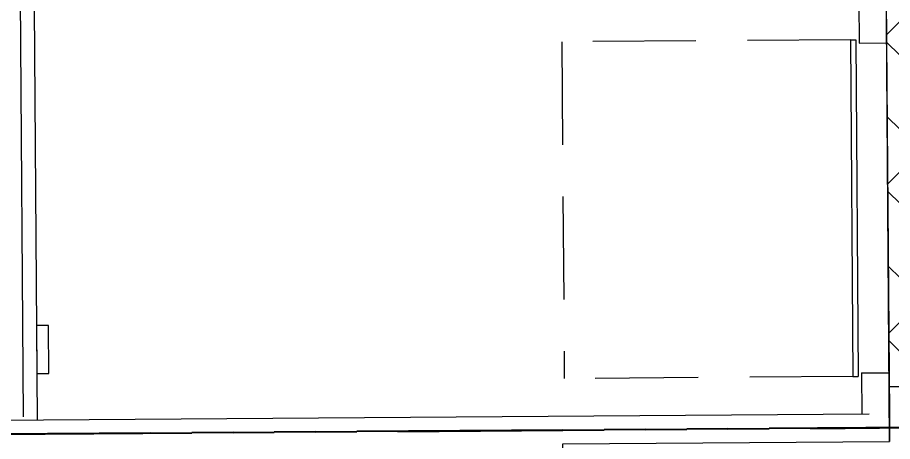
# Model space of a CAD drawing. Header units: feet. Extents: x 919634 to 928945, y 707022 to 708026.
# Drawn here: x 920164.38 to 920185.59, y 707317.59 to 707327.88 of the extents above; entities that cross this region are included whole.
import ezdxf

# ---------------------------------------------------------------- set-up
doc = ezdxf.new("R2010")
doc.units = ezdxf.units.FT
doc.header["$LTSCALE"] = 20
doc.header["$MEASUREMENT"] = 0
doc.linetypes.add('Site Plan$0$HIDDEN2', pattern=[0.1875, 0.125, -0.0625])
doc.linetypes.add('Site Plan$0$PHANTOM2', pattern=[1.25, 0.625, -0.125, 0.125, -0.125, 0.125, -0.125])
for name, color, linetype in [('-u-site-xref', 7, 'Continuous'), ('Site Plan$0$-u-site-bldg_interior', 252, 'Continuous'), ('Site Plan$0$SP-BLDG-ROOF ABOVE', 4, 'Site Plan$0$HIDDEN2'), ('Site Plan$0$SP-LOT PAVERS', 254, 'Continuous')]:
    doc.layers.add(name, color=color, linetype=linetype)
for name, color, linetype, lineweight in [('Site Plan$0$SP-LOT LINES', 252, 'Site Plan$0$PHANTOM2', 40), ('Site Plan$0$SP-SIDEWALK', 2, 'Continuous', 25), ('SP-BUILDING-FOOTPRINT', 1, 'Continuous', 25)]:
    doc.layers.add(name, color=color, linetype=linetype, lineweight=lineweight)
doc.layers.get('-u-site-xref').off()

# ---------------------------------------------------------------- blocks, each defined once
blk = doc.blocks.new('Site Plan')
at = {"layer": 'Site Plan$0$SP-LOT PAVERS'}
h = blk.add_hatch(dxfattribs=at)
h.set_pattern_fill('AR-HBONE', color=256, scale=0.32, angle=-89.58178215075662)
h.set_pattern_definition([(315.4182178492434, (0, 0), (1.810145136983853, 0.01321298806884015), [3.84, -1.28]), (45.41821784924338, (0.9116790626081567, -0.8984660745381309), (1.810145136983853, 0.01321298806884), [3.84, -1.28])])
h.paths.add_polyline_path([(920177.4570429423, 707337.869447145), (920177.4935390108, 707332.8695803432), (920169.4904293804, 707332.8033451152), (920169.4417108977, 707339.4776510327), (920165.1118276241, 707339.4458568105), (920165.1896845261, 707328.7796629268), (920185.4391450741, 707328.927472003), (920185.5121372091, 707318.9277385665), (920197.5951952084, 707319.015937738), (920197.4565101501, 707338.015431418)])
at = {"layer": 'Site Plan$0$-u-site-bldg_interior'}
for p, q in [((920164.4208482039, 707331.357453031), (920164.516954517, 707318.1911371193)), ((920185.439145074, 707328.9274720032), (920185.4513104301, 707327.2608497359)), ((920184.7773623095, 707328.2559569539), (920184.7846615232, 707327.2559835934)), ((920164.7778951018, 707328.1099726809), (920164.8508872383, 707318.1102390771)), ((920184.575725472, 707327.3377940373), (920184.700722142, 707327.338706439)), ((920184.575725472, 707327.3377940373), (920184.6353357167, 707319.1713449274)), ((920184.700722142, 707327.338706439), (920184.7603323867, 707319.1722573291)), ((920184.7846615232, 707327.2559835934), (920185.4513104301, 707327.2608497359)), ((920184.8430552323, 707319.2561967104), (920185.5097041392, 707319.2610628528)), ((920184.8430552323, 707319.2561967104), (920184.850354446, 707318.25622335)), ((920185.5097041392, 707319.2610628528), (920185.5170033529, 707318.2610894924)), ((920184.6353357167, 707319.1713449274), (920184.7603323867, 707319.1722573291)), ((920185.0245910216, 707318.2574951738), (920120.9353904946, 707317.7896819446)), ((920185.5170033529, 707318.2610894924), (920185.5218694953, 707317.5944405855))]:
    blk.add_line(p, q, dxfattribs=at)
blk.add_lwpolyline([(920165.1257753727, 707320.4099190076), (920164.8341164759, 707320.4077900702), (920164.8426322251, 707319.241154483), (920165.134291122, 707319.2432834203)], close=True, dxfattribs=at)
at = {"layer": 'Site Plan$0$SP-BLDG-ROOF ABOVE'}
for p, q in [((920184.575725472, 707327.3377940373), (920177.5759119493, 707327.2866995418)), ((920177.5759119493, 707327.2866995418), (920177.635522194, 707319.1202504319)), ((920184.6353357167, 707319.1713449274), (920177.635522194, 707319.1202504319))]:
    blk.add_line(p, q, dxfattribs=at)
at = {"layer": 'Site Plan$0$SP-LOT LINES', "ltscale": 0.4}
for points in [[(920103.6049985458, 707317.3298382951), (920103.4444158457, 707339.3292522236), (920197.4419117218, 707340.015378306), (920197.602494422, 707318.0159643776)], [(920103.7680147341, 707294.9970427894), (920103.6049989628, 707317.3297811714), (920197.602494839, 707318.0159072538), (920197.7655106104, 707295.6831688719)]]:
    blk.add_lwpolyline(points, close=True, dxfattribs=at)
at = {"layer": 'Site Plan$0$SP-SIDEWALK'}
for p, q in [((920185.439145074, 707328.9274720032), (920185.5121372091, 707318.9277385665)), ((920185.4513104301, 707327.2608497359), (920185.5097041392, 707319.2610628528)), ((920185.5121372091, 707318.9277385665), (920197.5951952083, 707319.015937738))]:
    blk.add_line(p, q, dxfattribs=at)

msp = doc.modelspace()

# ---------------------------------------------------------------- block references
at = {"layer": '-u-site-xref'}
msp.add_blockref('Site Plan', (0, 0), dxfattribs=at)

# ---------------------------------------------------------------- next in the draw order: linework, layer by layer
at = {"layer": 'SP-BUILDING-FOOTPRINT'}
msp.add_lwpolyline([(920123.329993134, 707295.1398970408), (920157.4957500765, 707295.3892234558), (920157.4130256608, 707306.7222541077), (920177.671957288, 707306.8701323172), (920177.5965144502, 707317.5365324592), (920185.5218703137, 707317.594319849), (920185.4391450111, 707328.9274720027), (920165.1896845262, 707328.7796629269), (920165.1118276241, 707339.4458568105), (920177.4841947453, 707339.5361677674), (920177.4014684069, 707350.8694618248), (920157.1520092359, 707350.7214641214), (920157.074150957, 707361.387846632), (920164.9512443839, 707361.4453447516)], dxfattribs=at)

doc.saveas('drawing.dxf')
